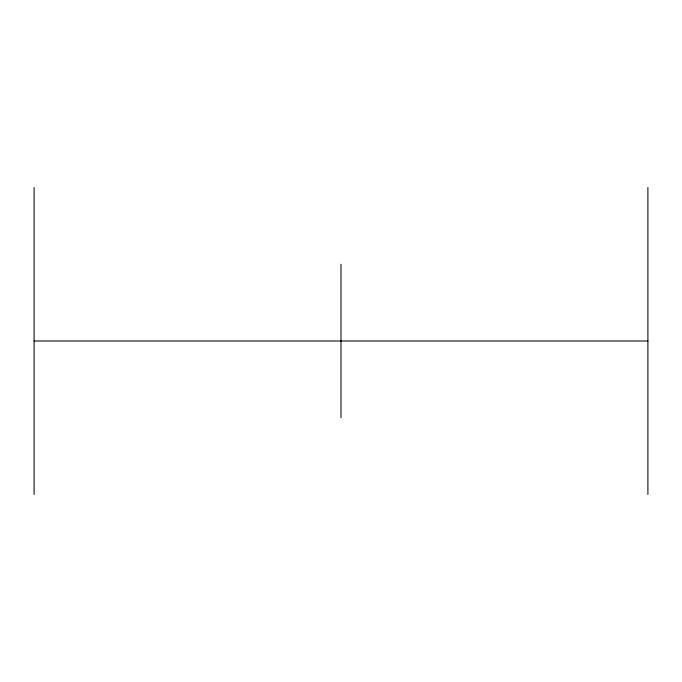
<?xml version="1.0" encoding="UTF-8"?>
<svg xmlns="http://www.w3.org/2000/svg" width="682" height="682" viewBox="0 0 682 682"><rect width="100%" height="100%" fill="white"/><g stroke="black" fill="none" stroke-linecap="round" stroke-linejoin="round"><path stroke-width="1.02" d="M34.1 341L647.9 341M647.9 187.55L647.9 494.45M341 264.275L341 417.725M34.1 187.55L34.1 494.45"/></g></svg>
